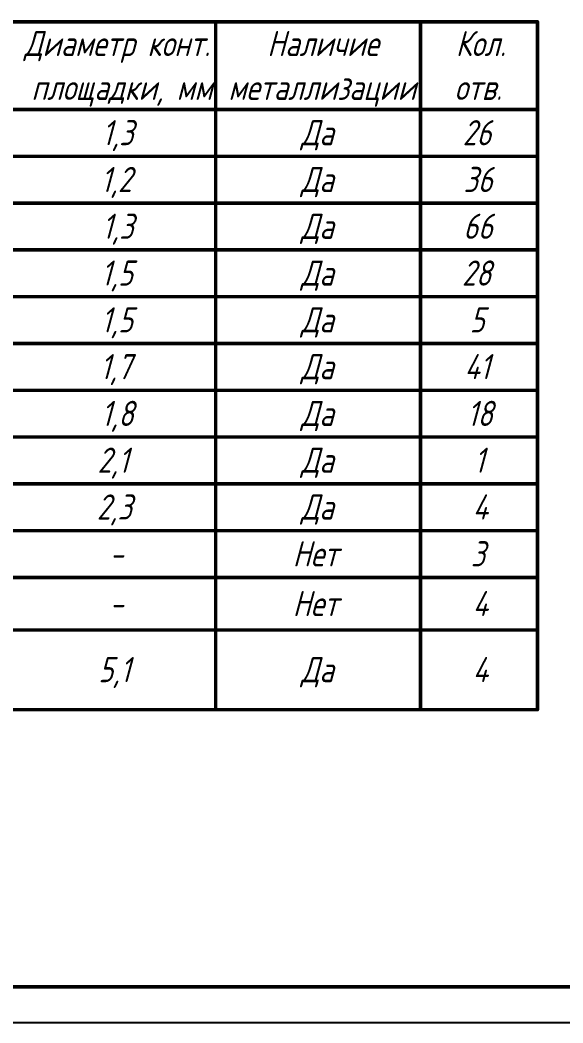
# Model space of a CAD drawing. Header units: millimetres. Extents: x 57 to 898, y 51 to 645.
# Drawn here: x 229 to 321.8, y 51.2 to 222.7 of the extents above; entities that cross this region are included whole.
import ezdxf

# ---------------------------------------------------------------- set-up
doc = ezdxf.new("R2010")
doc.units = ezdxf.units.MM
for name, color, linetype in [('KONTUR', 7, 'Continuous'), ('Mechanical12', 56, 'Continuous'), ('Mechanical13', 56, 'Continuous')]:
    doc.layers.add(name, color=color, linetype=linetype)
doc.styles.add('GOST type A', font='gost.TTF', dxfattribs={"oblique": 15, "height": 0.2})

msp = doc.modelspace()

# ---------------------------------------------------------------- linework, layer by layer
at = {"layer": 'KONTUR'}
msp.add_line((897.562, 51.218), (56.562, 51.218), dxfattribs=at)
at = {"layer": 'Mechanical12', "color": 7, "const_width": 0.6}
for points in [[(152.21, 222.394), (317.414, 222.394)], [(262.414, 207.394), (262.414, 222.394)], [(297.414, 207.394), (297.414, 222.394)], [(317.414, 207.394), (317.414, 222.394)], [(152.21, 207.394), (317.414, 207.394)], [(152.21, 207.394), (317.414, 207.394)], [(262.414, 199.394), (262.414, 207.394)], [(297.414, 199.394), (297.414, 207.394)], [(317.414, 199.394), (317.414, 207.394)], [(152.21, 199.394), (317.414, 199.394)], [(152.21, 199.394), (317.414, 199.394)], [(262.414, 191.394), (262.414, 199.394)], [(297.414, 191.394), (297.414, 199.394)], [(317.414, 191.394), (317.414, 199.394)], [(152.21, 191.394), (317.414, 191.394)], [(152.21, 191.394), (317.414, 191.394)], [(262.414, 183.394), (262.414, 191.394)], [(297.414, 183.394), (297.414, 191.394)], [(317.414, 183.394), (317.414, 191.394)], [(152.21, 183.394), (317.414, 183.394)], [(152.21, 183.394), (317.414, 183.394)], [(262.414, 175.394), (262.414, 183.394)], [(297.414, 175.394), (297.414, 183.394)], [(317.414, 175.394), (317.414, 183.394)], [(152.21, 175.394), (317.414, 175.394)], [(152.21, 175.394), (317.414, 175.394)], [(262.414, 167.394), (262.414, 175.394)], [(297.414, 167.394), (297.414, 175.394)], [(317.414, 167.394), (317.414, 175.394)], [(152.21, 167.394), (317.414, 167.394)], [(152.21, 167.394), (317.414, 167.394)], [(262.414, 159.394), (262.414, 167.394)], [(297.414, 159.394), (297.414, 167.394)], [(317.414, 159.394), (317.414, 167.394)], [(152.21, 159.394), (317.414, 159.394)], [(152.21, 159.394), (317.414, 159.394)], [(262.414, 151.394), (262.414, 159.394)], [(297.414, 151.394), (297.414, 159.394)], [(317.414, 151.394), (317.414, 159.394)], [(152.21, 151.394), (317.414, 151.394)], [(152.21, 151.394), (317.414, 151.394)], [(262.414, 143.394), (262.414, 151.394)], [(297.414, 143.394), (297.414, 151.394)], [(317.414, 143.394), (317.414, 151.394)], [(152.21, 143.394), (317.414, 143.394)], [(152.21, 143.394), (317.414, 143.394)], [(262.414, 135.394), (262.414, 143.394)], [(297.414, 135.394), (297.414, 143.394)], [(317.414, 135.394), (317.414, 143.394)], [(152.21, 135.394), (317.414, 135.394)], [(152.21, 135.394), (317.414, 135.394)], [(262.414, 127.394), (262.414, 135.394)], [(297.414, 127.394), (297.414, 135.394)], [(317.414, 127.394), (317.414, 135.394)], [(152.21, 127.394), (317.414, 127.394)], [(152.21, 127.394), (317.414, 127.394)], [(262.414, 118.394), (262.414, 127.394)], [(297.414, 118.394), (297.414, 127.394)], [(317.414, 118.394), (317.414, 127.394)], [(152.21, 118.394), (317.414, 118.394)], [(152.21, 118.394), (317.414, 118.394)], [(262.414, 104.788), (262.414, 118.394)], [(297.414, 104.788), (297.414, 118.394)], [(317.414, 104.788), (317.414, 118.394)], [(152.21, 104.788), (317.414, 104.788)]]:
    msp.add_lwpolyline(points, dxfattribs=at)
at = {"layer": 'Mechanical12', "color": 7, "const_width": 0.3}
for points in [[(262.264, 222.394, 1), (262.564, 222.394, 1)], [(297.264, 222.394, 1), (297.564, 222.394, 1)], [(317.264, 222.394, 1), (317.564, 222.394, 1)], [(317.264, 222.394, 1), (317.564, 222.394, 1)], [(262.264, 207.394, 1), (262.564, 207.394, 1)], [(262.264, 207.394, 1), (262.564, 207.394, 1)], [(297.264, 207.394, 1), (297.564, 207.394, 1)], [(297.264, 207.394, 1), (297.564, 207.394, 1)], [(317.264, 207.394, 1), (317.564, 207.394, 1)], [(317.264, 207.394, 1), (317.564, 207.394, 1)], [(317.264, 207.394, 1), (317.564, 207.394, 1)], [(317.264, 207.394, 1), (317.564, 207.394, 1)], [(262.264, 199.394, 1), (262.564, 199.394, 1)], [(262.264, 199.394, 1), (262.564, 199.394, 1)], [(297.264, 199.394, 1), (297.564, 199.394, 1)], [(297.264, 199.394, 1), (297.564, 199.394, 1)], [(317.264, 199.394, 1), (317.564, 199.394, 1)], [(317.264, 199.394, 1), (317.564, 199.394, 1)], [(317.264, 199.394, 1), (317.564, 199.394, 1)], [(317.264, 199.394, 1), (317.564, 199.394, 1)], [(262.264, 191.394, 1), (262.564, 191.394, 1)], [(262.264, 191.394, 1), (262.564, 191.394, 1)], [(297.264, 191.394, 1), (297.564, 191.394, 1)], [(297.264, 191.394, 1), (297.564, 191.394, 1)], [(317.264, 191.394, 1), (317.564, 191.394, 1)], [(317.264, 191.394, 1), (317.564, 191.394, 1)], [(317.264, 191.394, 1), (317.564, 191.394, 1)], [(317.264, 191.394, 1), (317.564, 191.394, 1)], [(262.264, 183.394, 1), (262.564, 183.394, 1)], [(262.264, 183.394, 1), (262.564, 183.394, 1)], [(297.264, 183.394, 1), (297.564, 183.394, 1)], [(297.264, 183.394, 1), (297.564, 183.394, 1)], [(317.264, 183.394, 1), (317.564, 183.394, 1)], [(317.264, 183.394, 1), (317.564, 183.394, 1)], [(317.264, 183.394, 1), (317.564, 183.394, 1)], [(317.264, 183.394, 1), (317.564, 183.394, 1)], [(262.264, 175.394, 1), (262.564, 175.394, 1)], [(262.264, 175.394, 1), (262.564, 175.394, 1)], [(297.264, 175.394, 1), (297.564, 175.394, 1)], [(297.264, 175.394, 1), (297.564, 175.394, 1)], [(317.264, 175.394, 1), (317.564, 175.394, 1)], [(317.264, 175.394, 1), (317.564, 175.394, 1)], [(317.264, 175.394, 1), (317.564, 175.394, 1)], [(317.264, 175.394, 1), (317.564, 175.394, 1)], [(262.264, 167.394, 1), (262.564, 167.394, 1)], [(262.264, 167.394, 1), (262.564, 167.394, 1)], [(297.264, 167.394, 1), (297.564, 167.394, 1)], [(297.264, 167.394, 1), (297.564, 167.394, 1)], [(317.264, 167.394, 1), (317.564, 167.394, 1)], [(317.264, 167.394, 1), (317.564, 167.394, 1)], [(317.264, 167.394, 1), (317.564, 167.394, 1)], [(317.264, 167.394, 1), (317.564, 167.394, 1)], [(262.264, 159.394, 1), (262.564, 159.394, 1)], [(262.264, 159.394, 1), (262.564, 159.394, 1)], [(297.264, 159.394, 1), (297.564, 159.394, 1)], [(297.264, 159.394, 1), (297.564, 159.394, 1)], [(317.264, 159.394, 1), (317.564, 159.394, 1)], [(317.264, 159.394, 1), (317.564, 159.394, 1)], [(317.264, 159.394, 1), (317.564, 159.394, 1)], [(317.264, 159.394, 1), (317.564, 159.394, 1)], [(262.264, 151.394, 1), (262.564, 151.394, 1)], [(262.264, 151.394, 1), (262.564, 151.394, 1)], [(297.264, 151.394, 1), (297.564, 151.394, 1)], [(297.264, 151.394, 1), (297.564, 151.394, 1)], [(317.264, 151.394, 1), (317.564, 151.394, 1)], [(317.264, 151.394, 1), (317.564, 151.394, 1)], [(317.264, 151.394, 1), (317.564, 151.394, 1)], [(317.264, 151.394, 1), (317.564, 151.394, 1)], [(262.264, 143.394, 1), (262.564, 143.394, 1)], [(262.264, 143.394, 1), (262.564, 143.394, 1)], [(297.264, 143.394, 1), (297.564, 143.394, 1)], [(297.264, 143.394, 1), (297.564, 143.394, 1)], [(317.264, 143.394, 1), (317.564, 143.394, 1)], [(317.264, 143.394, 1), (317.564, 143.394, 1)], [(317.264, 143.394, 1), (317.564, 143.394, 1)], [(317.264, 143.394, 1), (317.564, 143.394, 1)], [(262.264, 135.394, 1), (262.564, 135.394, 1)], [(262.264, 135.394, 1), (262.564, 135.394, 1)], [(297.264, 135.394, 1), (297.564, 135.394, 1)], [(297.264, 135.394, 1), (297.564, 135.394, 1)], [(317.264, 135.394, 1), (317.564, 135.394, 1)], [(317.264, 135.394, 1), (317.564, 135.394, 1)], [(317.264, 135.394, 1), (317.564, 135.394, 1)], [(317.264, 135.394, 1), (317.564, 135.394, 1)], [(262.264, 127.394, 1), (262.564, 127.394, 1)], [(262.264, 127.394, 1), (262.564, 127.394, 1)], [(297.264, 127.394, 1), (297.564, 127.394, 1)], [(297.264, 127.394, 1), (297.564, 127.394, 1)], [(317.264, 127.394, 1), (317.564, 127.394, 1)], [(317.264, 127.394, 1), (317.564, 127.394, 1)], [(317.264, 127.394, 1), (317.564, 127.394, 1)], [(317.264, 127.394, 1), (317.564, 127.394, 1)], [(262.264, 118.394, 1), (262.564, 118.394, 1)], [(262.264, 118.394, 1), (262.564, 118.394, 1)], [(297.264, 118.394, 1), (297.564, 118.394, 1)], [(297.264, 118.394, 1), (297.564, 118.394, 1)], [(317.264, 118.394, 1), (317.564, 118.394, 1)], [(317.264, 118.394, 1), (317.564, 118.394, 1)], [(317.264, 118.394, 1), (317.564, 118.394, 1)], [(317.264, 118.394, 1), (317.564, 118.394, 1)], [(262.264, 104.788, 1), (262.564, 104.788, 1)], [(297.264, 104.788, 1), (297.564, 104.788, 1)], [(317.264, 104.788, 1), (317.564, 104.788, 1)], [(317.264, 104.788, 1), (317.564, 104.788, 1)]]:
    msp.add_lwpolyline(points, format="xyb", close=True, dxfattribs=at)
at = {"layer": 'Mechanical13', "color": 7, "const_width": 0.6}
msp.add_lwpolyline([(78.21, 57.394), (894.21, 57.394)], dxfattribs=at)

# ---------------------------------------------------------------- texts
at = {"layer": 'Mechanical12', "color": 7, "style": 'GOST type A', "oblique": 15}
for s, p in [('Диаметр конт.', (229.71, 216.536)), ('Наличие', (271.23, 216.536)), ('Кол.', (303.465, 216.536)), ('металлизации', (264.589, 209.036)), ('площадки, мм', (230.933, 209.036)), ('отв.', (303.255, 209.036)), ('1,3', (243.016, 201.286)), ('Да', (277.01, 201.286)), ('26', (304.634, 201.286)), ('1,2', (242.799, 193.286)), ('Да', (277.01, 193.286)), ('36', (304.783, 193.286)), ('1,3', (243.016, 185.286)), ('Да', (277.01, 185.286)), ('66', (304.744, 185.286)), ('1,5', (242.831, 177.286)), ('Да', (277.01, 177.286)), ('28', (304.513, 177.286)), ('1,5', (242.831, 169.286)), ('Да', (277.01, 169.286)), ('5', (305.836, 169.286)), ('1,7', (242.678, 161.286)), ('Да', (277.01, 161.286)), ('41', (304.936, 161.286)), ('1,8', (242.863, 153.286)), ('Да', (277.01, 153.286)), ('18', (305.416, 153.286)), ('2,1', (242.23, 145.286)), ('Да', (277.01, 145.286)), ('1', (306.589, 145.286)), ('2,3', (242.113, 137.286)), ('Да', (277.01, 137.286)), ('4', (306.347, 137.286)), ('Нет', (275.595, 129.286)), ('3', (306.02, 129.286)), ('-', (244.253, 129.286)), ('Нет', (275.595, 120.786)), ('4', (306.347, 120.786)), ('-', (244.253, 120.786)), ('5,1', (242.379, 109.483)), ('Да', (277.01, 109.483)), ('4', (306.347, 109.483))]:
    msp.add_text(s, height=4.3, dxfattribs=at).set_placement(p)

doc.saveas('drawing.dxf')
